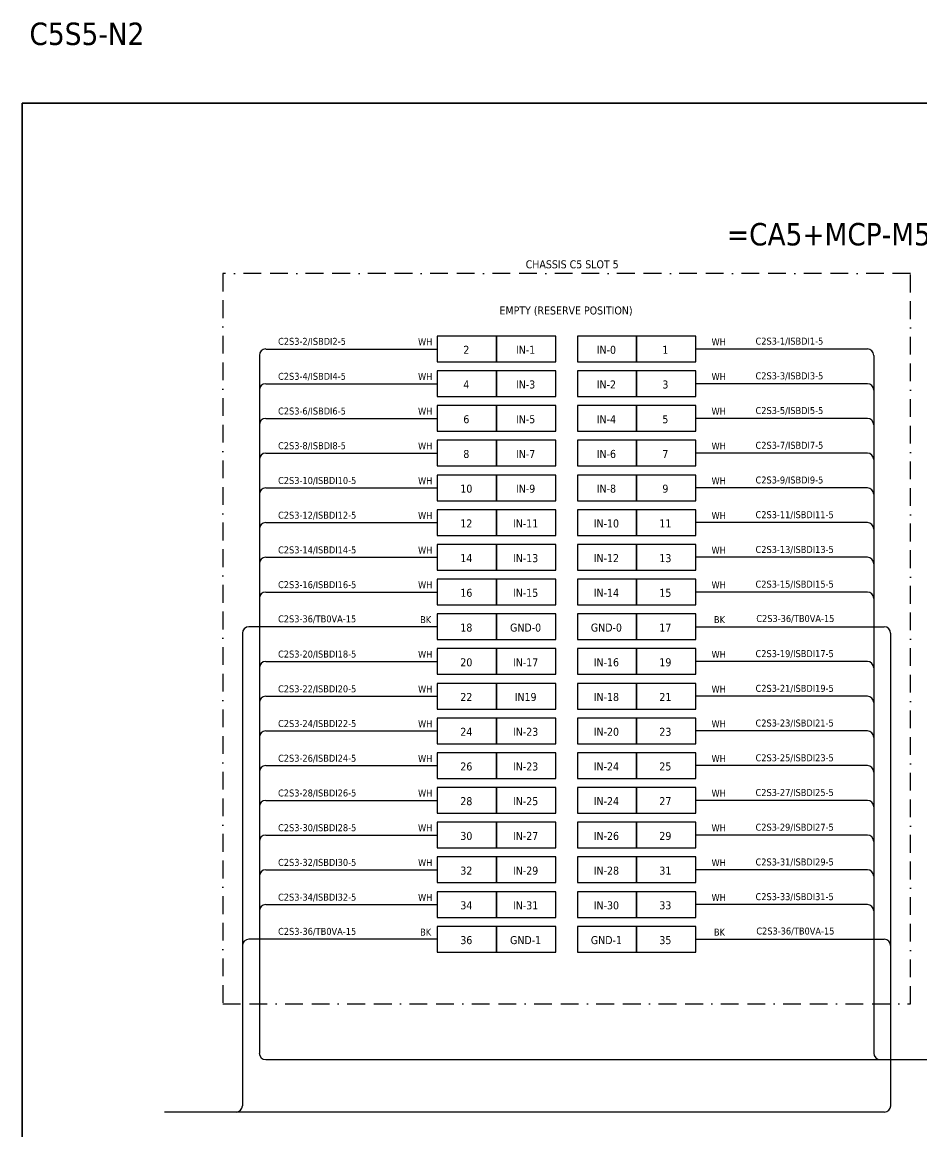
# Model space of a CAD drawing. Header units: millimetres. Extents: x 0 to 54213, y 0 to 2820.
# Drawn here: x 20967 to 22252, y 1234 to 2820 of the extents above; entities that cross this region are included whole.
import ezdxf
from ezdxf.enums import TextEntityAlignment as Align

# ---------------------------------------------------------------- set-up
doc = ezdxf.new("R2010")
doc.units = ezdxf.units.MM
doc.linetypes.add('BORDERX2', pattern=[88.9, 25.4, -12.7, 25.4, -12.7, 0, -12.7])
doc.layers.add('HELPPOINT', color=7, linetype='Continuous')
doc.layers.add('x01001-FrameArea', color=2, linetype='BORDERX2')
doc.layers.add('IE-EQUIP', color=253, linetype='Continuous', lineweight=25)
doc.layers.add('IE-WIRE', color=7, linetype='Continuous', lineweight=25)
doc.styles.add('Tahoma', font='')
doc.styles.get('Tahoma').set_extended_font_data('Tahoma')

msp = doc.modelspace()

# ---------------------------------------------------------------- linework, layer by layer
at = {"layer": 'HELPPOINT', "color": 4, "lineweight": 35}
for p, q in [((20966.5, 0), (20966.5, 2704.2)), ((20966.5, 2704.2), (24859.8, 2704.2)), ((20966.5, 0), (20966.5, 2704.2)), ((20966.5, 2704.2), (24859.8, 2704.2))]:
    msp.add_line(p, q, dxfattribs=at)
at = {"layer": 'IE-EQUIP', "linetype": 'Continuous', "ltscale": 25.4}
for points in [[(21559.9, 2334.4), (21644.6, 2334.4), (21644.6, 2371.1), (21559.9, 2371.1)], [(21644.6, 2334.4), (21729.2, 2334.4), (21729.2, 2371.1), (21644.6, 2371.1)], [(21760.1, 2334.4), (21844.7, 2334.4), (21844.7, 2371.1), (21760.1, 2371.1)], [(21844.7, 2334.4), (21929.4, 2334.4), (21929.4, 2371.1), (21844.7, 2371.1)], [(21559.9, 2284.8), (21644.6, 2284.8), (21644.6, 2321.5), (21559.9, 2321.5)], [(21644.6, 2284.8), (21729.2, 2284.8), (21729.2, 2321.5), (21644.6, 2321.5)], [(21760.1, 2284.8), (21844.7, 2284.8), (21844.7, 2321.5), (21760.1, 2321.5)], [(21844.7, 2284.8), (21929.4, 2284.8), (21929.4, 2321.5), (21844.7, 2321.5)], [(21559.9, 2235.1), (21644.6, 2235.1), (21644.6, 2271.8), (21559.9, 2271.8)], [(21644.6, 2235.1), (21729.2, 2235.1), (21729.2, 2271.8), (21644.6, 2271.8)], [(21760.1, 2235.1), (21844.7, 2235.1), (21844.7, 2271.8), (21760.1, 2271.8)], [(21844.7, 2235.1), (21929.4, 2235.1), (21929.4, 2271.8), (21844.7, 2271.8)], [(21559.9, 2185.5), (21644.6, 2185.5), (21644.6, 2222.2), (21559.9, 2222.2)], [(21644.6, 2185.5), (21729.2, 2185.5), (21729.2, 2222.2), (21644.6, 2222.2)], [(21760.1, 2185.5), (21844.7, 2185.5), (21844.7, 2222.2), (21760.1, 2222.2)], [(21844.7, 2185.5), (21929.4, 2185.5), (21929.4, 2222.2), (21844.7, 2222.2)], [(21559.9, 2135.9), (21644.6, 2135.9), (21644.6, 2172.6), (21559.9, 2172.6)], [(21644.6, 2135.9), (21729.2, 2135.9), (21729.2, 2172.6), (21644.6, 2172.6)], [(21760.1, 2135.9), (21844.7, 2135.9), (21844.7, 2172.6), (21760.1, 2172.6)], [(21844.7, 2135.9), (21929.4, 2135.9), (21929.4, 2172.6), (21844.7, 2172.6)], [(21559.9, 2086.2), (21644.6, 2086.2), (21644.6, 2122.9), (21559.9, 2122.9)], [(21644.6, 2086.2), (21729.2, 2086.2), (21729.2, 2122.9), (21644.6, 2122.9)], [(21760.1, 2086.2), (21844.7, 2086.2), (21844.7, 2122.9), (21760.1, 2122.9)], [(21844.7, 2086.2), (21929.4, 2086.2), (21929.4, 2122.9), (21844.7, 2122.9)], [(21559.9, 2036.6), (21644.6, 2036.6), (21644.6, 2073.3), (21559.9, 2073.3)], [(21644.6, 2036.6), (21729.2, 2036.6), (21729.2, 2073.3), (21644.6, 2073.3)], [(21760.1, 2036.6), (21844.7, 2036.6), (21844.7, 2073.3), (21760.1, 2073.3)], [(21844.7, 2036.6), (21929.4, 2036.6), (21929.4, 2073.3), (21844.7, 2073.3)], [(21559.9, 1987), (21644.6, 1987), (21644.6, 2023.7), (21559.9, 2023.7)], [(21644.6, 1987), (21729.2, 1987), (21729.2, 2023.7), (21644.6, 2023.7)], [(21760.1, 1987), (21844.7, 1987), (21844.7, 2023.7), (21760.1, 2023.7)], [(21844.7, 1987), (21929.4, 1987), (21929.4, 2023.7), (21844.7, 2023.7)], [(21559.9, 1937.3), (21644.6, 1937.3), (21644.6, 1974), (21559.9, 1974)], [(21644.6, 1937.3), (21729.2, 1937.3), (21729.2, 1974), (21644.6, 1974)], [(21760.1, 1937.3), (21844.7, 1937.3), (21844.7, 1974), (21760.1, 1974)], [(21844.7, 1937.3), (21929.4, 1937.3), (21929.4, 1974), (21844.7, 1974)], [(21559.9, 1887.7), (21644.6, 1887.7), (21644.6, 1924.4), (21559.9, 1924.4)], [(21644.6, 1887.7), (21729.2, 1887.7), (21729.2, 1924.4), (21644.6, 1924.4)], [(21760.1, 1887.7), (21844.7, 1887.7), (21844.7, 1924.4), (21760.1, 1924.4)], [(21844.7, 1887.7), (21929.4, 1887.7), (21929.4, 1924.4), (21844.7, 1924.4)], [(21559.9, 1838.1), (21644.6, 1838.1), (21644.6, 1874.8), (21559.9, 1874.8)], [(21644.6, 1838.1), (21729.2, 1838.1), (21729.2, 1874.8), (21644.6, 1874.8)], [(21760.1, 1838.1), (21844.7, 1838.1), (21844.7, 1874.8), (21760.1, 1874.8)], [(21844.7, 1838.1), (21929.4, 1838.1), (21929.4, 1874.8), (21844.7, 1874.8)], [(21559.9, 1788.4), (21644.6, 1788.4), (21644.6, 1825.1), (21559.9, 1825.1)], [(21644.6, 1788.4), (21729.2, 1788.4), (21729.2, 1825.1), (21644.6, 1825.1)], [(21760.1, 1788.4), (21844.7, 1788.4), (21844.7, 1825.1), (21760.1, 1825.1)], [(21844.7, 1788.4), (21929.4, 1788.4), (21929.4, 1825.1), (21844.7, 1825.1)], [(21559.9, 1738.8), (21644.6, 1738.8), (21644.6, 1775.5), (21559.9, 1775.5)], [(21644.6, 1738.8), (21729.2, 1738.8), (21729.2, 1775.5), (21644.6, 1775.5)], [(21760.1, 1738.8), (21844.7, 1738.8), (21844.7, 1775.5), (21760.1, 1775.5)], [(21844.7, 1738.8), (21929.4, 1738.8), (21929.4, 1775.5), (21844.7, 1775.5)], [(21559.9, 1689.2), (21644.6, 1689.2), (21644.6, 1725.9), (21559.9, 1725.9)], [(21644.6, 1689.2), (21729.2, 1689.2), (21729.2, 1725.9), (21644.6, 1725.9)], [(21760.1, 1689.2), (21844.7, 1689.2), (21844.7, 1725.9), (21760.1, 1725.9)], [(21844.7, 1689.2), (21929.4, 1689.2), (21929.4, 1725.9), (21844.7, 1725.9)], [(21559.9, 1639.5), (21644.6, 1639.5), (21644.6, 1676.2), (21559.9, 1676.2)], [(21644.6, 1639.5), (21729.2, 1639.5), (21729.2, 1676.2), (21644.6, 1676.2)], [(21760.1, 1639.5), (21844.7, 1639.5), (21844.7, 1676.2), (21760.1, 1676.2)], [(21844.7, 1639.5), (21929.4, 1639.5), (21929.4, 1676.2), (21844.7, 1676.2)], [(21559.9, 1589.9), (21644.6, 1589.9), (21644.6, 1626.6), (21559.9, 1626.6)], [(21644.6, 1589.9), (21729.2, 1589.9), (21729.2, 1626.6), (21644.6, 1626.6)], [(21760.1, 1589.9), (21844.7, 1589.9), (21844.7, 1626.6), (21760.1, 1626.6)], [(21844.7, 1589.9), (21929.4, 1589.9), (21929.4, 1626.6), (21844.7, 1626.6)], [(21559.9, 1540.3), (21644.6, 1540.3), (21644.6, 1577), (21559.9, 1577)], [(21644.6, 1540.3), (21729.2, 1540.3), (21729.2, 1577), (21644.6, 1577)], [(21760.1, 1540.3), (21844.7, 1540.3), (21844.7, 1577), (21760.1, 1577)], [(21844.7, 1540.3), (21929.4, 1540.3), (21929.4, 1577), (21844.7, 1577)], [(21559.9, 1490.6), (21644.6, 1490.6), (21644.6, 1527.3), (21559.9, 1527.3)], [(21644.6, 1490.6), (21729.2, 1490.6), (21729.2, 1527.3), (21644.6, 1527.3)], [(21760.1, 1490.6), (21844.7, 1490.6), (21844.7, 1527.3), (21760.1, 1527.3)], [(21844.7, 1490.6), (21929.4, 1490.6), (21929.4, 1527.3), (21844.7, 1527.3)]]:
    msp.add_lwpolyline(points, close=True, dxfattribs=at)
at = {"layer": 'IE-WIRE', "color": 4, "ltscale": 25.4}
for p, q in [((21314.7, 2352.7), (21559.9, 2352.7)), ((22174.7, 2352.7), (21929.4, 2352.7)), ((21305.5, 2343.6), (21305.5, 1346.2)), ((22183.8, 2343.6), (22183.8, 1346.2)), ((21314.7, 2303.1), (21559.9, 2303.1)), ((22174.7, 2303.1), (21929.4, 2303.1)), ((21314.7, 2253.5), (21559.9, 2253.5)), ((22174.7, 2253.5), (21929.4, 2253.5)), ((21314.7, 2203.8), (21559.9, 2203.8)), ((22174.7, 2203.8), (21929.4, 2203.8)), ((21314.7, 2154.2), (21559.9, 2154.2)), ((22174.7, 2154.2), (21929.4, 2154.2)), ((21314.7, 2104.6), (21559.9, 2104.6)), ((22174.7, 2104.6), (21929.4, 2104.6)), ((21314.7, 2055), (21559.9, 2055)), ((22174.7, 2055), (21929.4, 2055)), ((21314.7, 2005.3), (21559.9, 2005.3)), ((22174.7, 2005.3), (21929.4, 2005.3)), ((21314.7, 1906.1), (21559.9, 1906.1)), ((22174.7, 1906.1), (21929.4, 1906.1)), ((21314.7, 1856.4), (21559.9, 1856.4)), ((22174.7, 1856.4), (21929.4, 1856.4)), ((21314.7, 1806.8), (21559.9, 1806.8)), ((22174.7, 1806.8), (21929.4, 1806.8)), ((21314.7, 1757.2), (21559.9, 1757.2)), ((22174.7, 1757.2), (21929.4, 1757.2)), ((21314.7, 1707.5), (21559.9, 1707.5)), ((22174.7, 1707.5), (21929.4, 1707.5)), ((21314.7, 1657.9), (21559.9, 1657.9)), ((22174.7, 1657.9), (21929.4, 1657.9)), ((21314.7, 1608.3), (21559.9, 1608.3)), ((22174.7, 1608.3), (21929.4, 1608.3)), ((21314.7, 1558.6), (21559.9, 1558.6)), ((22174.7, 1558.6), (21929.4, 1558.6))]:
    msp.add_line(p, q, dxfattribs=at)
at = {"layer": 'IE-WIRE', "color": 7, "ltscale": 25.4}
for p, q in [((21559.9, 1955.7), (21290.5, 1955.7)), ((21929.4, 1955.7), (22198.8, 1955.7)), ((21281.4, 1946.5), (21281.4, 1270.9)), ((22207.9, 1946.5), (22207.9, 1270.9)), ((21559.9, 1509), (21290.5, 1509)), ((21929.4, 1509), (22198.8, 1509)), ((22199, 1262), (21169.9, 1262))]:
    msp.add_line(p, q, dxfattribs=at)
at = {"layer": 'IE-WIRE', "color": 4}
msp.add_line((21314.6, 1337), (22355.9, 1337), dxfattribs=at)
at = {"layer": 'IE-WIRE', "color": 4, "ltscale": 25.4}
for centre, start, end in [((21314.7, 2343.6), 90, 180), ((22174.7, 2343.6), 0, 90), ((21314.7, 2293.9), 90, 180), ((22174.7, 2293.9), 0, 90), ((21314.7, 2244.3), 90, 180), ((22174.7, 2244.3), 0, 90), ((21314.7, 2194.7), 90, 180), ((22174.7, 2194.7), 0, 90), ((21314.7, 2145), 90, 180), ((22174.7, 2145), 0, 90), ((21314.7, 2095.4), 90, 180), ((22174.7, 2095.4), 0, 90), ((21314.7, 2045.8), 90, 180), ((22174.7, 2045.8), 0, 90), ((21314.7, 1996.1), 90, 180), ((22174.7, 1996.1), 0, 90), ((21314.7, 1896.9), 90, 180), ((22174.7, 1896.9), 0, 90), ((21314.7, 1847.2), 90, 180), ((22174.7, 1847.2), 0, 90), ((21314.7, 1797.6), 90, 180), ((22174.7, 1797.6), 0, 90), ((21314.7, 1748), 90, 180), ((22174.7, 1748), 0, 90), ((21314.7, 1698.3), 90, 180), ((22174.7, 1698.3), 0, 90), ((21314.7, 1648.7), 90, 180), ((22174.7, 1648.7), 0, 90), ((21314.7, 1599.1), 90, 180), ((22174.7, 1599.1), 0, 90), ((21314.7, 1549.4), 90, 180), ((22174.7, 1549.4), 0, 90)]:
    msp.add_arc(centre, 9.17, start, end, dxfattribs=at)
at = {"layer": 'IE-WIRE', "color": 7, "ltscale": 25.4}
for centre, radius, start, end in [((21290.5, 1946.5), 9.14, 90, 180), ((22198.8, 1946.5), 9.14, 0, 90), ((21290.5, 1499.9), 9.14, 90, 180), ((22198.8, 1499.9), 9.14, 0, 90), ((21272.4, 1270.9), 8.96, 270, 0), ((22199, 1270.9), 8.96, 270, 0), ((22199, 1270.9), 8.96, 270, 0)]:
    msp.add_arc(centre, radius, start, end, dxfattribs=at)
at = {"layer": 'IE-WIRE', "color": 4}
for centre in [(21314.6, 1346.2), (22193, 1346.2)]:
    msp.add_arc(centre, 9.14, 180, 270, dxfattribs=at)
at = {"layer": 'x01001-FrameArea'}
msp.add_lwpolyline([(21253.2, 1416.6), (22236.2, 1416.6), (22236.2, 2460.5), (21253.2, 2460.5)], close=True, dxfattribs=at)

# ---------------------------------------------------------------- texts
at = {"color": 2, "style": 'Tahoma'}
msp.add_text('C5S5-N2', height=32, dxfattribs=at).set_placement((20976.9, 2787.3))
for s, height, p in [('=CA5+MCP-M5-P5', 32, (22149.9, 2516.8)), ('CHASSIS C5 SLOT 5', 11.441, (21752.7, 2473.8)), ('EMPTY (RESERVE POSITION)', 11.441, (21743.9, 2407.8)), ('2', 11.4, (21601.4, 2351.6)), ('IN-1', 11.44, (21686.1, 2351.6)), ('IN-0', 11.44, (21801.6, 2351.6)), ('1', 11.4, (21885.9, 2351.6)), ('4', 11.4, (21601.4, 2302)), ('IN-3', 11.44, (21686.1, 2302)), ('IN-2', 11.44, (21801.6, 2302)), ('3', 11.4, (21885.9, 2302)), ('6', 11.4, (21601.4, 2252.3)), ('IN-5', 11.44, (21686.1, 2252.3)), ('IN-4', 11.44, (21801.6, 2252.3)), ('5', 11.4, (21885.9, 2252.3)), ('8', 11.4, (21601.4, 2202.7)), ('IN-7', 11.44, (21686.1, 2202.7)), ('IN-6', 11.44, (21801.6, 2202.7)), ('7', 11.4, (21885.9, 2202.7)), ('10', 11.44, (21601.4, 2153.1)), ('IN-9', 11.44, (21686.1, 2153.1)), ('IN-8', 11.44, (21801.6, 2153.1)), ('9', 11.4, (21885.9, 2153.1)), ('12', 11.44, (21601.4, 2103.4)), ('IN-11', 11.44, (21686.1, 2103.4)), ('IN-10', 11.44, (21801.6, 2103.4)), ('11', 11.44, (21885.9, 2103.4)), ('14', 11.44, (21601.4, 2053.8)), ('IN-13', 11.44, (21686.1, 2053.8)), ('IN-12', 11.44, (21801.6, 2053.8)), ('13', 11.44, (21885.9, 2053.8)), ('16', 11.44, (21601.4, 2004.2)), ('IN-15', 11.44, (21686.1, 2004.2)), ('IN-14', 11.44, (21801.6, 2004.2)), ('15', 11.44, (21885.9, 2004.2)), ('18', 11.44, (21601.4, 1954.5)), ('GND-0', 11.44, (21686.1, 1954.5)), ('GND-0', 11.44, (21801.6, 1954.5)), ('17', 11.44, (21885.9, 1954.5)), ('20', 11.44, (21601.4, 1904.9)), ('IN-17', 11.44, (21686.1, 1904.9)), ('IN-16', 11.44, (21801.6, 1904.9)), ('19', 11.44, (21885.9, 1904.9)), ('22', 11.44, (21601.4, 1855.3)), ('IN19', 11.44, (21686.1, 1855.3)), ('IN-18', 11.44, (21801.6, 1855.3)), ('21', 11.44, (21885.9, 1855.3)), ('24', 11.44, (21601.4, 1805.6)), ('IN-23', 11.44, (21686.1, 1805.6)), ('IN-20', 11.44, (21801.6, 1805.6)), ('23', 11.44, (21885.9, 1805.6)), ('26', 11.44, (21601.4, 1756)), ('IN-23', 11.44, (21686.1, 1756)), ('IN-24', 11.44, (21801.6, 1756)), ('25', 11.44, (21885.9, 1756)), ('28', 11.44, (21601.4, 1706.4)), ('IN-25', 11.44, (21686.1, 1706.4)), ('IN-24', 11.44, (21801.6, 1706.4)), ('27', 11.44, (21885.9, 1706.4)), ('30', 11.44, (21601.4, 1656.7)), ('IN-27', 11.44, (21686.1, 1656.7)), ('IN-26', 11.44, (21801.6, 1656.7)), ('29', 11.44, (21885.9, 1656.7)), ('32', 11.44, (21601.4, 1607.1)), ('IN-29', 11.44, (21686.1, 1607.1)), ('IN-28', 11.44, (21801.6, 1607.1)), ('31', 11.44, (21885.9, 1607.1)), ('34', 11.44, (21601.4, 1557.5)), ('IN-31', 11.44, (21686.1, 1557.5)), ('IN-30', 11.44, (21801.6, 1557.5)), ('33', 11.44, (21885.9, 1557.5)), ('36', 11.44, (21601.4, 1507.8)), ('GND-1', 11.44, (21686.1, 1507.8)), ('GND-1', 11.44, (21801.6, 1507.8)), ('35', 11.44, (21885.9, 1507.8))]:
    msp.add_text(s, height=height, dxfattribs=at).set_placement(p, align=Align.MIDDLE_CENTER)
at = {"color": 4, "style": 'Tahoma'}
for s, height, p in [('C2S3-2/ISBDI2-5', 9.949, (21332.3, 2358.7)), ('WH', 9.95, (21532.4, 2358)), ('WH', 9.95, (21951.9, 2358)), ('C2S3-1/ISBDI1-5', 9.949, (22014.8, 2359)), ('C2S3-4/ISBDI4-5', 9.949, (21332.3, 2308.7)), ('WH', 9.95, (21532.4, 2308.4)), ('WH', 9.95, (21951.9, 2308.4)), ('C2S3-3/ISBDI3-5', 9.949, (22014.8, 2309.4)), ('C2S3-6/ISBDI6-5', 9.949, (21332.3, 2259.1)), ('WH', 9.95, (21532.4, 2258.7)), ('WH', 9.95, (21951.9, 2258.7)), ('C2S3-5/ISBDI5-5', 9.949, (22014.8, 2259.8)), ('C2S3-8/ISBDI8-5', 9.949, (21332.3, 2209.5)), ('WH', 9.95, (21532.4, 2209.1)), ('WH', 9.95, (21951.9, 2209.1)), ('C2S3-7/ISBDI7-5', 9.949, (22014.8, 2210.1)), ('C2S3-10/ISBDI10-5', 9.949, (21332.3, 2159.8)), ('WH', 9.95, (21532.4, 2159.5)), ('WH', 9.95, (21951.9, 2159.5)), ('C2S3-9/ISBDI9-5', 9.949, (22014.8, 2160.5)), ('C2S3-12/ISBDI12-5', 9.949, (21332.3, 2110.2)), ('WH', 9.95, (21532.4, 2109.8)), ('WH', 9.95, (21951.9, 2109.8)), ('C2S3-11/ISBDI11-5', 9.949, (22014.8, 2110.9)), ('C2S3-14/ISBDI14-5', 9.949, (21332.3, 2060.6)), ('WH', 9.95, (21532.4, 2060.2)), ('WH', 9.95, (21951.9, 2060.2)), ('C2S3-13/ISBDI13-5', 9.949, (22014.8, 2061.2)), ('C2S3-16/ISBDI16-5', 9.949, (21332.3, 2010.9)), ('WH', 9.95, (21532.4, 2010.6)), ('WH', 9.95, (21951.9, 2010.6)), ('C2S3-15/ISBDI15-5', 9.949, (22014.8, 2011.6)), ('C2S3-20/ISBDI18-5', 9.949, (21332.3, 1911.7)), ('WH', 9.95, (21532.4, 1911.3)), ('WH', 9.95, (21951.9, 1911.3)), ('C2S3-19/ISBDI17-5', 9.949, (22014.8, 1912.3)), ('C2S3-22/ISBDI20-5', 9.949, (21332.3, 1862)), ('WH', 9.95, (21532.4, 1861.7)), ('WH', 9.95, (21951.9, 1861.7)), ('C2S3-21/ISBDI19-5', 9.949, (22014.8, 1862.7)), ('C2S3-24/ISBDI22-5', 9.949, (21332.3, 1812.4)), ('WH', 9.95, (21532.4, 1812)), ('WH', 9.95, (21951.9, 1812)), ('C2S3-23/ISBDI21-5', 9.949, (22014.8, 1813.1)), ('C2S3-26/ISBDI24-5', 9.949, (21332.3, 1762.8)), ('WH', 9.95, (21532.4, 1762.4)), ('WH', 9.95, (21951.9, 1762.4)), ('C2S3-25/ISBDI23-5', 9.949, (22014.8, 1763.4)), ('C2S3-28/ISBDI26-5', 9.949, (21332.3, 1713.1)), ('WH', 9.95, (21532.4, 1712.8)), ('WH', 9.95, (21951.9, 1712.8)), ('C2S3-27/ISBDI25-5', 9.949, (22014.8, 1713.8)), ('C2S3-30/ISBDI28-5', 9.949, (21332.3, 1663.5)), ('WH', 9.95, (21532.4, 1663.1)), ('WH', 9.95, (21951.9, 1663.1)), ('C2S3-29/ISBDI27-5', 9.949, (22014.8, 1664.2)), ('C2S3-32/ISBDI30-5', 9.949, (21332.3, 1613.9)), ('WH', 9.95, (21532.4, 1613.5)), ('WH', 9.95, (21951.9, 1613.5)), ('C2S3-31/ISBDI29-5', 9.949, (22014.8, 1614.5)), ('C2S3-34/ISBDI32-5', 9.949, (21332.3, 1564.2)), ('WH', 9.95, (21532.4, 1563.9)), ('WH', 9.95, (21951.9, 1563.9)), ('C2S3-33/ISBDI31-5', 9.949, (22014.8, 1564.9))]:
    msp.add_text(s, height=height, dxfattribs=at).set_placement(p)
at = {"color": 7, "style": 'Tahoma'}
for s, height, p in [('C2S3-36/TB0VA-15', 9.949, (21332.3, 1962)), ('BK', 9.95, (21535.4, 1960.9)), ('BK', 9.95, (21955.3, 1960.9)), ('C2S3-36/TB0VA-15', 9.949, (22015.9, 1962.5)), ('C2S3-36/TB0VA-15', 9.949, (21332.3, 1515.3)), ('BK', 9.95, (21535.4, 1514.2)), ('BK', 9.95, (21955.3, 1514.2)), ('C2S3-36/TB0VA-15', 9.949, (22015.9, 1515.8))]:
    msp.add_text(s, height=height, dxfattribs=at).set_placement(p)

doc.saveas('drawing.dxf')
